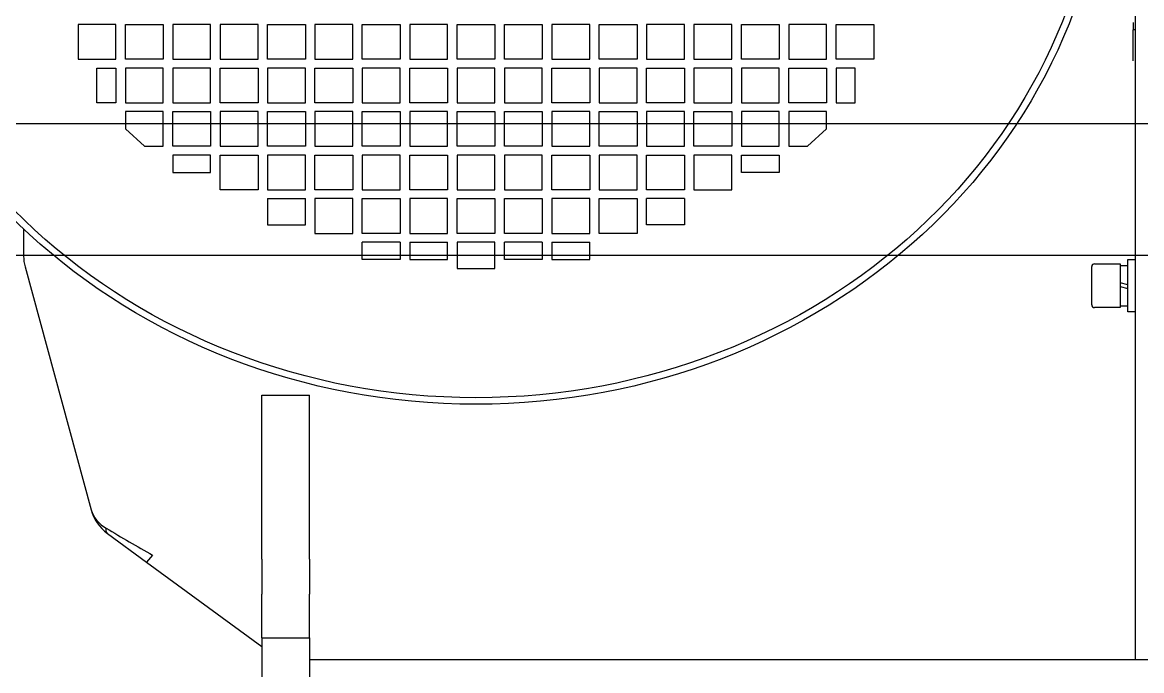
# Model space of a CAD drawing. Extents: x -1201378 to 2367219, y -619313 to 244905.
# Drawn here: x 1546470.4 to 1546748.4, y -274653.8 to -274492.7 of the extents above; entities that cross this region are included whole.
import ezdxf

# ---------------------------------------------------------------- set-up
doc = ezdxf.new("R2010")
doc.units = 0
doc.header["$LTSCALE"] = 1000
for name, color, linetype in [('A-LIN-V', 9, 'CONTINUOUS'), ('JVOG4900B6S8', 7, 'CONTINUOUS'), ('N010122-0000129_', 7, 'CONTINUOUS'), ('N040301-0000177_', 7, 'CONTINUOUS'), ('N040413-0000113_', 7, 'CONTINUOUS'), ('N080101-0000152_', 7, 'CONTINUOUS'), ('N090403-0000263_', 7, 'CONTINUOUS'), ('S-SB', 21, 'CONTINUOUS'), ('WASHER_GBIT_93_1', 7, 'CONTINUOUS'), ('WASHER_GBIT_95_2', 7, 'CONTINUOUS')]:
    doc.layers.add(name, color=color, linetype=linetype)

# ---------------------------------------------------------------- blocks, each defined once
blk = doc.blocks.new('20T')
at = {"layer": 'A-LIN-V', "color": 1}
for p, q in [((1604164.24, -75770.74), (1595746.06, -75770.74)), ((1598139.89, -75803.35), (1604164.24, -75803.35))]:
    blk.add_line(p, q, dxfattribs=at)
at = {"layer": 'JVOG4900B6S8', "color": 1, "linetype": 'Continuous'}
for p, q in [((1598274.2, -75746.04), (1598265.56, -75746.04)), ((1598265.56, -75746.04), (1598265.56, -75754.68)), ((1598274.2, -75754.68), (1598274.2, -75746.04)), ((1598276.37, -75754.68), (1598276.37, -75746.04)), ((1598276.37, -75746.04), (1598285.02, -75746.04)), ((1598285.02, -75746.04), (1598285.02, -75754.68)), ((1598295.83, -75746.04), (1598287.19, -75746.04)), ((1598287.19, -75746.04), (1598287.19, -75754.68)), ((1598295.83, -75754.68), (1598295.83, -75746.04)), ((1598306.65, -75746.04), (1598298.01, -75746.04)), ((1598298.01, -75746.04), (1598298.01, -75754.68)), ((1598306.65, -75754.68), (1598306.65, -75746.04)), ((1598308.82, -75746.04), (1598317.46, -75746.04)), ((1598308.82, -75754.68), (1598308.82, -75746.04)), ((1598317.46, -75746.04), (1598317.46, -75754.68)), ((1598328.28, -75746.04), (1598319.64, -75746.04)), ((1598319.64, -75746.04), (1598319.64, -75754.68)), ((1598328.28, -75754.68), (1598328.28, -75746.04)), ((1598330.45, -75746.04), (1598339.09, -75746.04)), ((1598330.45, -75754.68), (1598330.45, -75746.04)), ((1598339.09, -75746.04), (1598339.09, -75754.68)), ((1598349.91, -75746.04), (1598341.27, -75746.04)), ((1598341.27, -75746.04), (1598341.27, -75754.68)), ((1598349.91, -75754.68), (1598349.91, -75746.04)), ((1598352.08, -75746.04), (1598360.73, -75746.04)), ((1598352.08, -75754.68), (1598352.08, -75746.04)), ((1598360.73, -75746.04), (1598360.73, -75754.68)), ((1598362.9, -75746.04), (1598371.54, -75746.04)), ((1598362.9, -75754.68), (1598362.9, -75746.04)), ((1598371.54, -75746.04), (1598371.54, -75754.68)), ((1598382.36, -75746.04), (1598373.72, -75746.04)), ((1598373.72, -75746.04), (1598373.72, -75754.68)), ((1598382.36, -75754.68), (1598382.36, -75746.04)), ((1598384.53, -75754.68), (1598384.53, -75746.04)), ((1598384.53, -75746.04), (1598393.17, -75746.04)), ((1598393.17, -75746.04), (1598393.17, -75754.68)), ((1598403.99, -75746.04), (1598395.35, -75746.04)), ((1598395.35, -75746.04), (1598395.35, -75754.68)), ((1598403.99, -75754.68), (1598403.99, -75746.04)), ((1598414.8, -75746.04), (1598406.16, -75746.04)), ((1598406.16, -75746.04), (1598406.16, -75754.68)), ((1598414.8, -75754.68), (1598414.8, -75746.04)), ((1598416.98, -75754.68), (1598416.98, -75746.04)), ((1598416.98, -75746.04), (1598425.62, -75746.04)), ((1598425.62, -75746.04), (1598425.62, -75754.68)), ((1598436.43, -75746.04), (1598427.79, -75746.04)), ((1598427.79, -75746.04), (1598427.79, -75754.68)), ((1598436.43, -75754.68), (1598436.43, -75746.04)), ((1598438.61, -75746.04), (1598447.25, -75746.04)), ((1598438.61, -75754.68), (1598438.61, -75746.04)), ((1598447.25, -75746.04), (1598447.25, -75754.68)), ((1598265.56, -75754.68), (1598274.2, -75754.68)), ((1598285.02, -75754.68), (1598276.37, -75754.68)), ((1598287.19, -75754.68), (1598295.83, -75754.68)), ((1598298.01, -75754.68), (1598306.65, -75754.68)), ((1598317.46, -75754.68), (1598308.82, -75754.68)), ((1598319.64, -75754.68), (1598328.28, -75754.68)), ((1598339.09, -75754.68), (1598330.45, -75754.68)), ((1598341.27, -75754.68), (1598349.91, -75754.68)), ((1598360.73, -75754.68), (1598352.08, -75754.68)), ((1598371.54, -75754.68), (1598362.9, -75754.68)), ((1598373.72, -75754.68), (1598382.36, -75754.68)), ((1598393.17, -75754.68), (1598384.53, -75754.68)), ((1598395.35, -75754.68), (1598403.99, -75754.68)), ((1598406.16, -75754.68), (1598414.8, -75754.68)), ((1598425.62, -75754.68), (1598416.98, -75754.68)), ((1598427.79, -75754.68), (1598436.43, -75754.68)), ((1598447.25, -75754.68), (1598438.61, -75754.68)), ((1598269.85, -75756.86), (1598274.2, -75756.86)), ((1598269.85, -75765.5), (1598269.85, -75756.86)), ((1598274.2, -75756.86), (1598274.2, -75765.5)), ((1598285.02, -75756.86), (1598276.37, -75756.86)), ((1598276.37, -75756.86), (1598276.37, -75765.5)), ((1598285.02, -75765.5), (1598285.02, -75756.86)), ((1598295.83, -75756.86), (1598287.19, -75756.86)), ((1598287.19, -75756.86), (1598287.19, -75765.5)), ((1598295.83, -75765.5), (1598295.83, -75756.86)), ((1598298.01, -75756.86), (1598306.65, -75756.86)), ((1598298.01, -75765.5), (1598298.01, -75756.86)), ((1598306.65, -75756.86), (1598306.65, -75765.5)), ((1598317.46, -75756.86), (1598308.82, -75756.86)), ((1598308.82, -75756.86), (1598308.82, -75765.5)), ((1598317.46, -75765.5), (1598317.46, -75756.86)), ((1598319.64, -75756.86), (1598328.28, -75756.86)), ((1598319.64, -75765.5), (1598319.64, -75756.86)), ((1598328.28, -75756.86), (1598328.28, -75765.5)), ((1598339.09, -75756.86), (1598330.45, -75756.86)), ((1598330.45, -75756.86), (1598330.45, -75765.5)), ((1598339.09, -75765.5), (1598339.09, -75756.86)), ((1598341.27, -75756.86), (1598349.91, -75756.86)), ((1598341.27, -75765.5), (1598341.27, -75756.86)), ((1598349.91, -75756.86), (1598349.91, -75765.5)), ((1598360.73, -75756.86), (1598352.08, -75756.86)), ((1598352.08, -75756.86), (1598352.08, -75765.5)), ((1598360.73, -75765.5), (1598360.73, -75756.86)), ((1598371.54, -75756.86), (1598362.9, -75756.86)), ((1598362.9, -75756.86), (1598362.9, -75765.5)), ((1598371.54, -75765.5), (1598371.54, -75756.86)), ((1598373.72, -75756.86), (1598382.36, -75756.86)), ((1598373.72, -75765.5), (1598373.72, -75756.86)), ((1598382.36, -75756.86), (1598382.36, -75765.5)), ((1598393.17, -75756.86), (1598384.53, -75756.86)), ((1598384.53, -75756.86), (1598384.53, -75765.5)), ((1598393.17, -75765.5), (1598393.17, -75756.86)), ((1598395.35, -75756.86), (1598403.99, -75756.86)), ((1598395.35, -75765.5), (1598395.35, -75756.86)), ((1598403.99, -75756.86), (1598403.99, -75765.5)), ((1598406.16, -75756.86), (1598406.16, -75765.5)), ((1598414.8, -75756.86), (1598406.16, -75756.86)), ((1598414.8, -75765.5), (1598414.8, -75756.86)), ((1598425.62, -75756.86), (1598416.98, -75756.86)), ((1598416.98, -75756.86), (1598416.98, -75765.5)), ((1598425.62, -75765.5), (1598425.62, -75756.86)), ((1598427.79, -75756.86), (1598436.43, -75756.86)), ((1598427.79, -75765.5), (1598427.79, -75756.86)), ((1598436.43, -75756.86), (1598436.43, -75765.5)), ((1598438.61, -75756.86), (1598438.61, -75765.5)), ((1598442.96, -75756.86), (1598438.61, -75756.86)), ((1598442.96, -75765.5), (1598442.96, -75756.86)), ((1598274.2, -75765.5), (1598269.85, -75765.5)), ((1598276.37, -75765.5), (1598285.02, -75765.5)), ((1598285.02, -75767.67), (1598276.37, -75767.67)), ((1598276.37, -75767.67), (1598276.37, -75771.97)), ((1598285.02, -75776.31), (1598285.02, -75767.67)), ((1598287.19, -75765.5), (1598295.83, -75765.5)), ((1598287.19, -75767.67), (1598295.83, -75767.67)), ((1598287.19, -75776.31), (1598287.19, -75767.67)), ((1598295.83, -75767.67), (1598295.83, -75776.31)), ((1598306.65, -75765.5), (1598298.01, -75765.5)), ((1598306.65, -75767.67), (1598298.01, -75767.67)), ((1598298.01, -75767.67), (1598298.01, -75776.31)), ((1598306.65, -75776.31), (1598306.65, -75767.67)), ((1598308.82, -75765.5), (1598317.46, -75765.5)), ((1598308.82, -75767.67), (1598317.46, -75767.67)), ((1598308.82, -75776.31), (1598308.82, -75767.67)), ((1598317.46, -75767.67), (1598317.46, -75776.31)), ((1598328.28, -75765.5), (1598319.64, -75765.5)), ((1598328.28, -75767.67), (1598319.64, -75767.67)), ((1598319.64, -75767.67), (1598319.64, -75776.31)), ((1598328.28, -75776.31), (1598328.28, -75767.67)), ((1598330.45, -75765.5), (1598339.09, -75765.5)), ((1598330.45, -75767.67), (1598339.09, -75767.67)), ((1598330.45, -75776.31), (1598330.45, -75767.67)), ((1598339.09, -75767.67), (1598339.09, -75776.31)), ((1598349.91, -75765.5), (1598341.27, -75765.5)), ((1598341.27, -75767.67), (1598341.27, -75776.31)), ((1598349.91, -75767.67), (1598341.27, -75767.67)), ((1598349.91, -75776.31), (1598349.91, -75767.67)), ((1598352.08, -75765.5), (1598360.73, -75765.5)), ((1598352.08, -75776.31), (1598352.08, -75767.67)), ((1598352.08, -75767.67), (1598360.73, -75767.67)), ((1598360.73, -75767.67), (1598360.73, -75776.31)), ((1598362.9, -75765.5), (1598371.54, -75765.5)), ((1598362.9, -75776.31), (1598362.9, -75767.67)), ((1598362.9, -75767.67), (1598371.54, -75767.67)), ((1598371.54, -75767.67), (1598371.54, -75776.31)), ((1598382.36, -75765.5), (1598373.72, -75765.5)), ((1598382.36, -75767.67), (1598373.72, -75767.67)), ((1598373.72, -75767.67), (1598373.72, -75776.31)), ((1598382.36, -75776.31), (1598382.36, -75767.67)), ((1598384.53, -75765.5), (1598393.17, -75765.5)), ((1598384.53, -75776.31), (1598384.53, -75767.67)), ((1598384.53, -75767.67), (1598393.17, -75767.67)), ((1598393.17, -75767.67), (1598393.17, -75776.31)), ((1598403.99, -75765.5), (1598395.35, -75765.5)), ((1598403.99, -75767.67), (1598395.35, -75767.67)), ((1598395.35, -75767.67), (1598395.35, -75776.31)), ((1598403.99, -75776.31), (1598403.99, -75767.67)), ((1598406.16, -75765.5), (1598414.8, -75765.5)), ((1598406.16, -75767.67), (1598414.8, -75767.67)), ((1598406.16, -75776.31), (1598406.16, -75767.67)), ((1598414.8, -75767.67), (1598414.8, -75776.31)), ((1598416.98, -75765.5), (1598425.62, -75765.5)), ((1598425.62, -75767.67), (1598416.98, -75767.67)), ((1598416.98, -75767.67), (1598416.98, -75776.31)), ((1598425.62, -75776.31), (1598425.62, -75767.67)), ((1598436.43, -75765.5), (1598427.79, -75765.5)), ((1598436.43, -75767.67), (1598427.79, -75767.67)), ((1598427.79, -75767.67), (1598427.79, -75776.31)), ((1598436.43, -75771.97), (1598436.43, -75767.67)), ((1598438.61, -75765.5), (1598442.96, -75765.5)), ((1598276.37, -75771.97), (1598280.72, -75776.31)), ((1598432.09, -75776.31), (1598436.43, -75771.97)), ((1598280.72, -75776.31), (1598285.02, -75776.31)), ((1598295.83, -75776.31), (1598287.19, -75776.31)), ((1598298.01, -75776.31), (1598306.65, -75776.31)), ((1598317.46, -75776.31), (1598308.82, -75776.31)), ((1598319.64, -75776.31), (1598328.28, -75776.31)), ((1598339.09, -75776.31), (1598330.45, -75776.31)), ((1598341.27, -75776.31), (1598349.91, -75776.31)), ((1598360.73, -75776.31), (1598352.08, -75776.31)), ((1598371.54, -75776.31), (1598362.9, -75776.31)), ((1598373.72, -75776.31), (1598382.36, -75776.31)), ((1598393.17, -75776.31), (1598384.53, -75776.31)), ((1598395.35, -75776.31), (1598403.99, -75776.31)), ((1598414.8, -75776.31), (1598406.16, -75776.31)), ((1598416.98, -75776.31), (1598425.62, -75776.31)), ((1598427.79, -75776.31), (1598432.09, -75776.31)), ((1598295.83, -75778.49), (1598287.19, -75778.49)), ((1598287.19, -75778.49), (1598287.19, -75782.84)), ((1598295.83, -75782.84), (1598295.83, -75778.49)), ((1598298.01, -75778.49), (1598306.65, -75778.49)), ((1598298.01, -75787.13), (1598298.01, -75778.49)), ((1598306.65, -75778.49), (1598306.65, -75787.13)), ((1598317.46, -75778.49), (1598308.82, -75778.49)), ((1598308.82, -75778.49), (1598308.82, -75787.13)), ((1598317.46, -75787.13), (1598317.46, -75778.49)), ((1598319.64, -75787.13), (1598319.64, -75778.49)), ((1598319.64, -75778.49), (1598328.28, -75778.49)), ((1598328.28, -75778.49), (1598328.28, -75787.13)), ((1598330.45, -75778.49), (1598330.45, -75787.13)), ((1598339.09, -75778.49), (1598330.45, -75778.49)), ((1598339.09, -75787.13), (1598339.09, -75778.49)), ((1598341.27, -75778.49), (1598349.91, -75778.49)), ((1598341.27, -75787.13), (1598341.27, -75778.49)), ((1598349.91, -75778.49), (1598349.91, -75787.13)), ((1598352.08, -75778.49), (1598352.08, -75787.13)), ((1598360.73, -75778.49), (1598352.08, -75778.49)), ((1598360.73, -75787.13), (1598360.73, -75778.49)), ((1598371.54, -75778.49), (1598362.9, -75778.49)), ((1598362.9, -75778.49), (1598362.9, -75787.13)), ((1598371.54, -75787.13), (1598371.54, -75778.49)), ((1598373.72, -75778.49), (1598382.36, -75778.49)), ((1598373.72, -75787.13), (1598373.72, -75778.49)), ((1598382.36, -75778.49), (1598382.36, -75787.13)), ((1598384.53, -75778.49), (1598384.53, -75787.13)), ((1598393.17, -75778.49), (1598384.53, -75778.49)), ((1598393.17, -75787.13), (1598393.17, -75778.49)), ((1598395.35, -75778.49), (1598403.99, -75778.49)), ((1598395.35, -75787.13), (1598395.35, -75778.49)), ((1598403.99, -75778.49), (1598403.99, -75787.13)), ((1598414.8, -75778.49), (1598406.16, -75778.49)), ((1598406.16, -75778.49), (1598406.16, -75787.13)), ((1598414.8, -75787.13), (1598414.8, -75778.49)), ((1598416.98, -75778.49), (1598425.62, -75778.49)), ((1598416.98, -75782.84), (1598416.98, -75778.49)), ((1598425.62, -75778.49), (1598425.62, -75782.84)), ((1598287.19, -75782.84), (1598295.83, -75782.84)), ((1598425.62, -75782.84), (1598416.98, -75782.84)), ((1598306.65, -75787.13), (1598298.01, -75787.13)), ((1598308.82, -75787.13), (1598317.46, -75787.13)), ((1598328.28, -75787.13), (1598319.64, -75787.13)), ((1598330.45, -75787.13), (1598339.09, -75787.13)), ((1598349.91, -75787.13), (1598341.27, -75787.13)), ((1598352.08, -75787.13), (1598360.73, -75787.13)), ((1598362.9, -75787.13), (1598371.54, -75787.13)), ((1598382.36, -75787.13), (1598373.72, -75787.13)), ((1598384.53, -75787.13), (1598393.17, -75787.13)), ((1598403.99, -75787.13), (1598395.35, -75787.13)), ((1598406.16, -75787.13), (1598414.8, -75787.13)), ((1598308.82, -75789.3), (1598317.46, -75789.3)), ((1598308.82, -75789.3), (1598308.82, -75795.83)), ((1598317.46, -75795.83), (1598317.46, -75789.3)), ((1598328.28, -75789.3), (1598319.64, -75789.3)), ((1598319.64, -75789.3), (1598319.64, -75797.94)), ((1598328.28, -75797.94), (1598328.28, -75789.3)), ((1598330.45, -75789.3), (1598339.09, -75789.3)), ((1598330.45, -75797.94), (1598330.45, -75789.3)), ((1598339.09, -75789.3), (1598339.09, -75797.94)), ((1598341.27, -75789.3), (1598341.27, -75797.94)), ((1598349.91, -75789.3), (1598341.27, -75789.3)), ((1598349.91, -75797.94), (1598349.91, -75789.3)), ((1598352.08, -75789.3), (1598360.73, -75789.3)), ((1598352.08, -75797.94), (1598352.08, -75789.3)), ((1598360.73, -75789.3), (1598360.73, -75797.94)), ((1598362.9, -75789.3), (1598371.54, -75789.3)), ((1598362.9, -75797.94), (1598362.9, -75789.3)), ((1598371.54, -75789.3), (1598371.54, -75797.94)), ((1598373.72, -75789.3), (1598373.72, -75797.94)), ((1598382.36, -75789.3), (1598373.72, -75789.3)), ((1598382.36, -75797.94), (1598382.36, -75789.3)), ((1598384.53, -75797.94), (1598384.53, -75789.3)), ((1598384.53, -75789.3), (1598393.17, -75789.3)), ((1598393.17, -75789.3), (1598393.17, -75797.94)), ((1598403.99, -75789.3), (1598395.35, -75789.3)), ((1598395.35, -75795.83), (1598395.35, -75789.3)), ((1598403.99, -75789.3), (1598403.99, -75795.83)), ((1598308.82, -75795.83), (1598317.46, -75795.83)), ((1598403.99, -75795.83), (1598395.35, -75795.83)), ((1598253.14, -75796.84), (1598253.14, -75803.65)), ((1598319.64, -75797.94), (1598328.28, -75797.94)), ((1598339.09, -75797.94), (1598330.45, -75797.94)), ((1598341.27, -75797.94), (1598349.91, -75797.94)), ((1598360.73, -75797.94), (1598352.08, -75797.94)), ((1598371.54, -75797.94), (1598362.9, -75797.94)), ((1598373.72, -75797.94), (1598382.36, -75797.94)), ((1598393.17, -75797.94), (1598384.53, -75797.94)), ((1598339.09, -75800.12), (1598330.45, -75800.12)), ((1598330.45, -75804.47), (1598330.45, -75800.12)), ((1598339.09, -75800.12), (1598339.09, -75804.47)), ((1598341.27, -75800.12), (1598349.91, -75800.12)), ((1598341.27, -75800.12), (1598341.27, -75804.47)), ((1598349.91, -75804.47), (1598349.91, -75800.12)), ((1598360.73, -75800.12), (1598352.08, -75800.12)), ((1598352.08, -75800.12), (1598352.08, -75806.64)), ((1598360.73, -75806.64), (1598360.73, -75800.12)), ((1598371.54, -75800.12), (1598362.9, -75800.12)), ((1598362.9, -75804.47), (1598362.9, -75800.12)), ((1598371.54, -75800.12), (1598371.54, -75804.47)), ((1598373.72, -75800.12), (1598382.36, -75800.12)), ((1598373.72, -75800.12), (1598373.72, -75804.47)), ((1598382.36, -75804.47), (1598382.36, -75800.12)), ((1598253.46, -75806.28), (1598268.55, -75866.64)), ((1598339.09, -75804.47), (1598330.45, -75804.47)), ((1598341.27, -75804.47), (1598349.91, -75804.47)), ((1598371.54, -75804.47), (1598362.9, -75804.47)), ((1598373.72, -75804.47), (1598382.36, -75804.47)), ((1598352.08, -75806.64), (1598360.73, -75806.64)), ((1598272.31, -75872.5), (1598281.22, -75879.63)), ((1598282.58, -75877.93), (1598281.22, -75879.63)), ((1598281.22, -75879.63), (1598307.49, -75900.64))]:
    blk.add_line(p, q, dxfattribs=at)
for radius in [144.14, 142.51]:
    blk.add_circle((1598356.4, -75696.28), radius, dxfattribs=at)
for centre, radius, start, end in [((1598264.01, -75803.65), 10.87, 180, 194.0362), ((1598279.1, -75864.01), 10.87, 194.0362, 231.3402), ((1598275.92, -75864.68), 7.63, 194.8868, 238.9388), ((1598546.32, -75450), 502.67, 236.9245, 238.3536)]:
    blk.add_arc(centre, radius, start, end, dxfattribs=at)
at = {"layer": 'JVOG4900B6S8', "color": 1, "linetype": 'Continuous', "extrusion": (0, 0, -1)}
blk.add_ellipse((1598273.67, -75870.8), major_axis=(1.36, 1.7), ratio=0.622513, start_param=3.141591, end_param=4.027339, dxfattribs=at)
at = {"layer": 'N010122-0000129_', "color": 1, "linetype": 'Continuous'}
for p, q in [((1598496.95, -75806.18), (1598496.95, -75815.74)), ((1598497.61, -75805.53), (1598503.48, -75805.53)), ((1598503.48, -75805.53), (1598503.48, -75816.4)), ((1598503.48, -75816.4), (1598497.61, -75816.4))]:
    blk.add_line(p, q, dxfattribs=at)
for centre, start, end in [((1598497.61, -75806.18), 90, 180), ((1598497.61, -75815.74), 180, 270)]:
    blk.add_arc(centre, 0.652, start, end, dxfattribs=at)
at = {"layer": 'N040301-0000177_', "color": 1, "linetype": 'Continuous'}
for p, q in [((1598307.49, -75878.9), (1598307.49, -75838.14)), ((1598307.49, -75838.14), (1598318.36, -75838.14)), ((1598318.36, -75878.9), (1598318.36, -75838.14)), ((1598307.49, -75878.9), (1598307.49, -75887.6)), ((1598318.36, -75878.9), (1598318.36, -75887.6)), ((1598307.49, -75898.47), (1598307.49, -75887.6)), ((1598318.36, -75898.47), (1598318.36, -75887.6)), ((1598307.49, -75898.47), (1598307.49, -75909.34)), ((1598307.49, -75898.47), (1598318.36, -75898.47)), ((1598318.36, -75898.47), (1598318.36, -75909.34))]:
    blk.add_line(p, q, dxfattribs=at)
at = {"layer": 'N040413-0000113_', "color": 1, "linetype": 'Continuous'}
blk.add_line((1598861.86, -75903.9), (1598318.36, -75903.9), dxfattribs=at)
at = {"layer": 'N080101-0000152_', "color": 1, "linetype": 'Continuous'}
for p in [(1598506.41, -75745.52), (1598506.41, -75755.04), (1598506.95, -75747.36)]:
    blk.add_line(p, (1598506.41, -75747.36), dxfattribs=at)
at = {"layer": 'N090403-0000263_', "color": 1, "linetype": 'Continuous'}
blk.add_line((1598506.95, -75903.9), (1598506.95, -75582.15), dxfattribs=at)
at = {"layer": 'WASHER_GBIT_93_1', "color": 1, "linetype": 'Continuous'}
for p, q in [((1598503.48, -75805.91), (1598505.21, -75805.91)), ((1598505.21, -75810.74), (1598503.48, -75810.28)), ((1598503.48, -75811.18), (1598505.21, -75811.64)), ((1598505.21, -75816.02), (1598503.48, -75816.02))]:
    blk.add_line(p, q, dxfattribs=at)
at = {"layer": 'WASHER_GBIT_95_2', "color": 1, "linetype": 'Continuous'}
for p, q in [((1598505.21, -75817.48), (1598505.21, -75804.44)), ((1598505.21, -75804.44), (1598506.95, -75804.44)), ((1598506.95, -75817.48), (1598505.21, -75817.48))]:
    blk.add_line(p, q, dxfattribs=at)

msp = doc.modelspace()

# ---------------------------------------------------------------- block references
at = {"layer": 'S-SB', "xscale": 1.087878787878788}
msp.add_blockref('20T', (-192234.95, -198747.18), dxfattribs=at)

doc.saveas('drawing.dxf')
